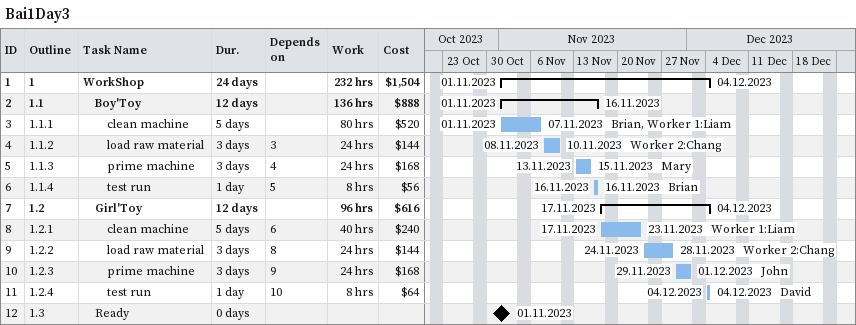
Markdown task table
Bai1Day3

| ID | WBS | Task | Duration | Start | Finish | Predecessors | Resources | Work (h) | Cost ($) |
|---|---|---|---|---|---|---|---|---|---|
| 1 | 1 | **WorkShop** | 24d | 2023-11-01 | 2023-12-04 |  |  | 232 | 1504 |
| 2 | 1.1 | **Boy'Toy** | 12d | 2023-11-01 | 2023-11-16 |  |  | 136 | 888 |
| 3 | 1.1.1 | clean machine | 5d | 2023-11-01 | 2023-11-07 |  | Brian, Worker 1:Liam | 80 | 520 |
| 4 | 1.1.2 | load raw material | 3d | 2023-11-08 | 2023-11-10 | 3 | Worker 2:Chang | 24 | 144 |
| 5 | 1.1.3 | prime machine | 3d | 2023-11-13 | 2023-11-15 | 4 | Mary | 24 | 168 |
| 6 | 1.1.4 | test run | 1d | 2023-11-16 | 2023-11-16 | 5 | Brian | 8 | 56 |
| 7 | 1.2 | **Girl'Toy** | 12d | 2023-11-17 | 2023-12-04 |  |  | 96 | 616 |
| 8 | 1.2.1 | clean machine | 5d | 2023-11-17 | 2023-11-23 | 6 | Worker 1:Liam | 40 | 240 |
| 9 | 1.2.2 | load raw material | 3d | 2023-11-24 | 2023-11-28 | 8 | Worker 2:Chang | 24 | 144 |
| 10 | 1.2.3 | prime machine | 3d | 2023-11-29 | 2023-12-01 | 9 | John | 24 | 168 |
| 11 | 1.2.4 | test run | 1d | 2023-12-04 | 2023-12-04 | 10 | David | 8 | 64 |
| 12 | 1.3 | Ready | 0d | 2023-11-01 | 2023-11-01 |  |  |  |  |
